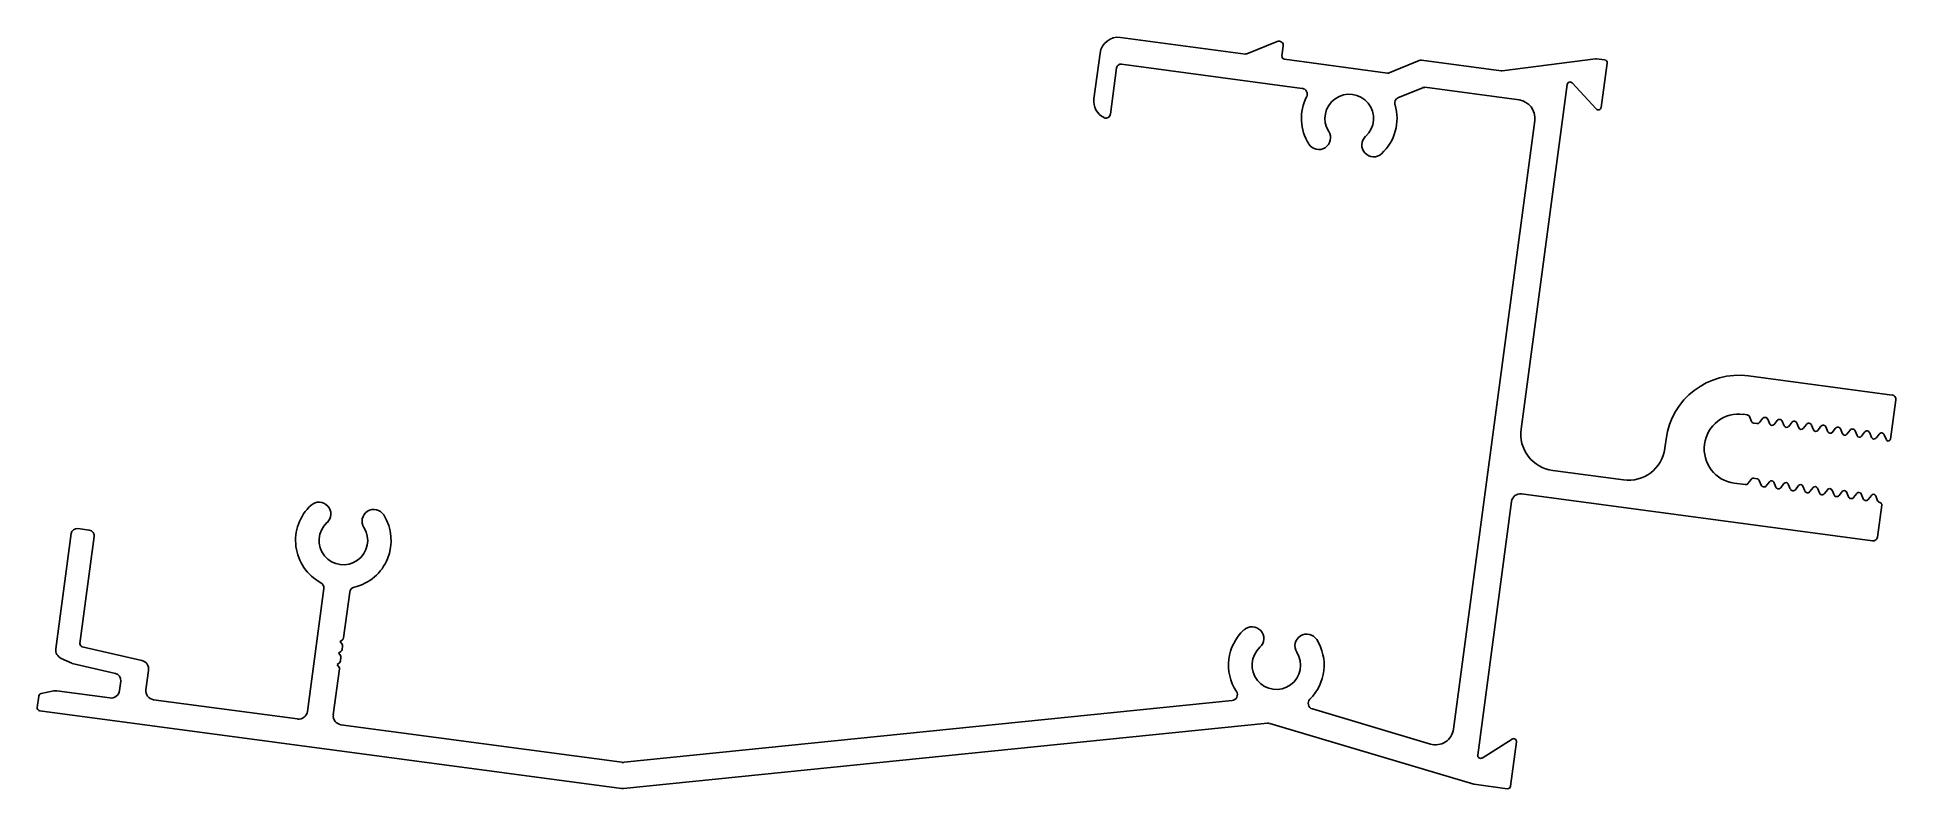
# Model space of a CAD drawing. Extents: x -70 to 91, y 13 to 78.
import ezdxf

# ---------------------------------------------------------------- set-up
doc = ezdxf.new("R2010")
doc.units = 0
doc.layers.add('1', color=7, linetype='CONTINUOUS')

msp = doc.modelspace()

# ---------------------------------------------------------------- linework, layer by layer
at = {"layer": '1', "linetype": 'CONTINUOUS'}
for p, q in [((24, 77.61), (34.79, 76.17)), ((34.92, 76.19), (37.52, 77.26)), ((21.7, 72.3), (22.23, 76.26)), ((38.06, 76.84), (37.95, 76.01)), ((38.17, 75.72), (47.08, 74.53)), ((47.21, 74.55), (49.8, 75.62)), ((50, 75.64), (56.9, 74.72)), ((56.97, 74.72), (65.05, 75.77)), ((65.12, 75.77), (65.82, 75.68)), ((23.66, 74.97), (23.12, 70.97)), ((39.69, 73.21), (24.08, 75.3)), ((66.04, 75.39), (65.53, 71.56)), ((50.11, 73.27), (48.01, 72.41)), ((58.44, 72.21), (50.3, 73.3)), ((62.59, 73.55), (58.62, 43.79)), ((65.09, 71.43), (63.03, 73.68)), ((52.78, 17.89), (59.79, 70.44)), ((78.27, 48.39), (90.66, 46.73)), ((78.14, 45.02), (77.83, 45.07)), ((90.99, 46.31), (90.53, 42.92)), ((78.51, 44.46), (78.34, 44.87)), ((78.98, 44.27), (78.71, 44.31)), ((79.48, 44.71), (79.22, 44.37)), ((80.09, 44.23), (79.92, 44.65)), ((80.74, 44.54), (80.47, 44.18)), ((81.35, 44.07), (81.18, 44.48)), ((82, 44.37), (81.73, 44.02)), ((82.61, 43.9), (82.44, 44.31)), ((83.26, 44.2), (82.98, 43.85)), ((83.87, 43.73), (83.69, 44.14)), ((84.52, 44.03), (84.24, 43.68)), ((85.12, 43.56), (84.95, 43.98)), ((85.78, 43.87), (85.5, 43.51)), ((86.38, 43.39), (86.21, 43.81)), ((87.03, 43.7), (86.76, 43.34)), ((87.64, 43.23), (87.47, 43.64)), ((88.29, 43.53), (88.02, 43.18)), ((88.9, 43.06), (88.73, 43.47)), ((89.55, 43.36), (89.28, 43.01)), ((71.03, 42.13), (71.14, 42.93)), ((90.17, 42.87), (89.99, 43.3)), ((61.34, 40.22), (67.46, 39.4)), ((77.03, 39.12), (77.97, 39)), ((78.21, 39.09), (78.48, 39.44)), ((78.71, 39.54), (78.99, 39.5)), ((79.19, 39.35), (79.35, 38.95)), ((79.79, 38.89), (80.06, 39.25)), ((80.44, 39.2), (80.61, 38.78)), ((81.05, 38.73), (81.32, 39.08)), ((81.7, 39.03), (81.87, 38.62)), ((82.31, 38.56), (82.58, 38.91)), ((82.96, 38.86), (83.13, 38.45)), ((83.57, 38.39), (83.84, 38.74)), ((84.22, 38.69), (84.39, 38.28)), ((84.83, 38.22), (85.1, 38.58)), ((57.78, 37.54), (54.86, 15.63)), ((88.98, 34.15), (58.64, 38.2)), ((85.48, 38.53), (85.65, 38.11)), ((86.08, 38.05), (86.36, 38.41)), ((86.74, 38.36), (86.91, 37.94)), ((87.34, 37.88), (87.62, 38.24)), ((87.99, 38.19), (88.17, 37.77)), ((88.6, 37.72), (88.88, 38.07)), ((89.25, 38.02), (89.42, 37.61)), ((89.77, 37.23), (89.41, 34.47)), ((-67.99, 24.83), (-66.66, 34.77)), ((-66.1, 35.2), (-65.11, 35.07)), ((-64.68, 34.51), (-65.91, 25.28)), ((-46.25, 19.41), (-44.83, 30.02)), ((-42.6, 29.72), (-43.13, 25.76)), ((-43.13, 25.76), (-43.13, 25.76)), ((-65.72, 25), (-60.57, 23.81)), ((-43.36, 24.6), (-43.55, 24.46)), ((-43.55, 24.45), (-43.41, 24.25)), ((-43.23, 25.59), (-43.42, 25.45)), ((-43.42, 25.44), (-43.28, 25.24)), ((-43.23, 25.06), (-43.26, 24.77)), ((-43.26, 24.77), (-43.23, 25.06)), ((-43.23, 25.06), (-43.26, 24.77)), ((-43.26, 24.77), (-43.23, 25.06)), ((-43.23, 25.06), (-43.26, 24.77)), ((-66.62, 23.58), (-67.53, 23.99)), ((-62.85, 22.69), (-66.57, 23.56)), ((-59.99, 22.96), (-60.21, 21.28)), ((-43.49, 23.08), (-44.02, 19.12)), ((-43.49, 23.61), (-43.69, 23.47)), ((-43.69, 23.45), (-43.54, 23.26)), ((-43.36, 24.07), (-43.4, 23.78)), ((-69.27, 20.96), (-68.16, 21.18)), ((-67.91, 21.19), (-63.34, 20.58)), ((-62.49, 21.23), (-62.38, 22.02)), ((-69.61, 19.75), (-69.47, 20.74)), ((-19.12, 12.75), (-69.39, 19.46)), ((-59.56, 20.42), (-47.11, 18.76)), ((-18.9, 15.02), (33.64, 20.35)), ((40.58, 19.63), (50.77, 16.59)), ((-43.37, 18.26), (-19.08, 15.02)), ((36.69, 18.4), (-18.94, 12.75)), ((54.53, 13.12), (36.89, 18.38)), ((55.25, 15.39), (57.83, 17.03)), ((58.22, 16.78), (57.7, 12.95)), ((57.42, 12.73), (54.56, 13.12))]:
    msp.add_line(p, q, dxfattribs=at)
for centre, radius, start, end in [((23.79, 76.05), 1.57, 82.3956, 172.3956), ((37.67, 76.89), 0.4, 352.3956, 112.3956), ((34.82, 76.43), 0.254, 262.3956, 292.3956), ((38.2, 75.97), 0.254, 172.3956, 262.3956), ((49.95, 75.27), 0.381, 82.3956, 112.3956), ((65.08, 75.52), 0.254, 82.3956, 97.3956), ((65.79, 75.42), 0.254, 352.3956, 82.3956), ((24.03, 74.92), 0.381, 82.3956, 172.3956), ((47.11, 74.78), 0.254, 262.3956, 292.3956), ((56.93, 74.97), 0.254, 262.3956, 277.3956), ((23.26, 72.1), 1.57, 172.3956, 244.4259), ((43.76, 70.61), 4.13, 153.1345, 212.2396), ((39.63, 72.71), 0.508, 333.1345, 82.3956), ((43.76, 70.61), 2.1, 312.5515, 212.2396), ((48.2, 71.94), 0.508, 112.3956, 196.6002), ((50.25, 72.92), 0.381, 82.3956, 112.3956), ((62.84, 73.51), 0.254, 42.3956, 172.3955), ((22.74, 71.02), 0.381, 244.4259, 352.3956), ((43.76, 70.61), 4.13, 312.5515, 16.6002), ((58.23, 70.65), 1.57, 352.3956, 82.3956), ((65.28, 71.6), 0.254, 222.3956, 352.3956), ((41.13, 68.95), 1.02, 212.2396, 32.2396), ((45.87, 68.32), 1.02, 132.5515, 312.5515), ((77.43, 42.09), 6.35, 82.3956, 172.3956), ((90.61, 46.36), 0.381, 352.3956, 82.3956), ((77.43, 42.09), 3, 82.3956, 262.3956), ((78.11, 44.77), 0.254, 22.3956, 82.3956), ((61.76, 43.37), 3.18, 172.3955, 262.3956), ((78.74, 44.56), 0.254, 202.3956, 262.3956), ((79.02, 44.52), 0.254, 262.3956, 322.3956), ((79.68, 44.55), 0.254, 22.3956, 142.3956), ((80.29, 44.32), 0.22, 202.3956, 262.3956), ((80.29, 44.32), 0.22, 262.3956, 322.3956), ((80.94, 44.38), 0.254, 22.3956, 142.3956), ((81.55, 44.15), 0.22, 202.3956, 262.3956), ((81.55, 44.15), 0.22, 262.3956, 322.3956), ((82.2, 44.22), 0.254, 22.3956, 142.3956), ((82.81, 43.98), 0.22, 202.3956, 262.3956), ((82.81, 43.98), 0.22, 262.3956, 322.3956), ((83.46, 44.05), 0.254, 22.3956, 142.3956), ((84.07, 43.81), 0.22, 202.3956, 262.3956), ((84.07, 43.81), 0.22, 262.3956, 322.3956), ((84.72, 43.88), 0.254, 22.3956, 142.3956), ((85.33, 43.65), 0.22, 202.3956, 262.3956), ((85.33, 43.65), 0.22, 262.3956, 322.3956), ((85.98, 43.71), 0.254, 22.3956, 142.3956), ((86.59, 43.48), 0.22, 202.3956, 262.3956), ((87.24, 43.54), 0.254, 22.3956, 142.3956), ((88.49, 43.38), 0.254, 22.3956, 142.3956), ((89.75, 43.21), 0.254, 22.3956, 142.3956), ((67.88, 42.55), 3.18, 262.3956, 352.3956), ((86.59, 43.48), 0.22, 262.3956, 322.3956), ((87.85, 43.31), 0.22, 202.3956, 262.3956), ((87.85, 43.31), 0.22, 262.3956, 322.3956), ((89.1, 43.14), 0.22, 202.3956, 262.3956), ((89.1, 43.14), 0.22, 262.3956, 322.3956), ((90.34, 42.95), 0.192, 202.3956, 262.3956), ((90.34, 42.95), 0.192, 262.3956, 352.3956), ((78.01, 39.25), 0.254, 262.3956, 322.2586), ((78.68, 39.29), 0.254, 82.3956, 142.2586), ((78.96, 39.25), 0.254, 22.3956, 82.3956), ((79.59, 39.05), 0.254, 202.3956, 322.3956), ((80.24, 39.11), 0.22, 82.3956, 142.3956), ((80.24, 39.11), 0.22, 22.3956, 82.3956), ((80.85, 38.88), 0.254, 202.3956, 322.3956), ((81.5, 38.95), 0.22, 82.3956, 142.3956), ((81.5, 38.95), 0.22, 22.3956, 82.3956), ((82.11, 38.71), 0.254, 202.3956, 322.3956), ((82.76, 38.78), 0.22, 82.3956, 142.3956), ((82.76, 38.78), 0.22, 22.3956, 82.3956), ((84.01, 38.61), 0.22, 82.3956, 142.3956), ((84.01, 38.61), 0.22, 22.3956, 82.3956), ((85.27, 38.44), 0.22, 82.3956, 142.3956), ((85.27, 38.44), 0.22, 22.3956, 82.3956), ((-43.15, 34.17), 4.13, 132.5515, 241.8373), ((-45.25, 36.46), 1.02, 312.5515, 132.5515), ((58.54, 37.44), 0.762, 82.3956, 172.3956), ((83.37, 38.54), 0.254, 202.3956, 322.3956), ((84.62, 38.38), 0.254, 202.3956, 322.3956), ((85.88, 38.21), 0.254, 202.3956, 322.3956), ((86.53, 38.27), 0.22, 82.3956, 142.3956), ((86.53, 38.27), 0.22, 22.3956, 82.3956), ((87.14, 38.04), 0.254, 202.3956, 322.3956), ((87.79, 38.11), 0.22, 82.3956, 142.3956), ((87.79, 38.11), 0.22, 22.3956, 82.3956), ((88.4, 37.87), 0.254, 202.3956, 322.3956), ((89.05, 37.94), 0.22, 82.3956, 142.3956), ((89.05, 37.94), 0.22, 22.3956, 82.3956), ((89.66, 37.7), 0.254, 202.3956, 259.0067), ((89.57, 37.25), 0.203, 352.3956, 79.0067), ((-43.15, 34.17), 2.1, 132.5515, 32.2396), ((-43.15, 34.17), 4.13, 283.0911, 32.2396), ((-40.52, 35.83), 1.02, 32.2396, 212.2396), ((-66.17, 34.7), 0.5, 82.3956, 172.3956), ((-65.17, 34.57), 0.5, 352.3956, 82.3956), ((89.03, 34.52), 0.381, 262.3956, 352.3956), ((-45.34, 30.08), 0.508, 352.3956, 61.8373), ((-42.1, 29.65), 0.508, 103.0911, 172.3956), ((-43.38, 25.79), 0.25, 307.3956, 352.3956), ((37.46, 23.41), 4.13, 132.5515, 213.4001), ((35.36, 25.7), 1.02, 312.5515, 132.5515), ((40.09, 25.07), 1.02, 32.2396, 212.2396), ((-67.2, 24.72), 0.8, 172.3956, 245.3956), ((-65.66, 25.25), 0.254, 172.3956, 256.8956), ((-43.55, 24.45), 0.008, 127.3956, 217.3956), ((-43.42, 25.44), 0.008, 127.3956, 217.3956), ((-43.61, 24.1), 0.25, 352.3956, 37.3956), ((-43.51, 24.8), 0.25, 307.3956, 352.3956), ((-43.47, 25.09), 0.25, 352.3956, 37.3956), ((37.46, 23.41), 2.1, 132.5515, 32.2396), ((37.46, 23.41), 4.13, 314.7382, 32.2396), ((-66.52, 23.81), 0.254, 245.3956, 256.8956), ((-62.99, 22.1), 0.61, 352.3956, 76.8956), ((-60.74, 23.06), 0.762, 352.3956, 76.8956), ((-43.68, 23.46), 0.008, 127.3956, 217.3956), ((-43.74, 23.11), 0.25, 352.3956, 37.3956), ((-43.65, 23.81), 0.25, 307.3956, 352.3956), ((-69.22, 20.71), 0.254, 101.3956, 172.3956), ((-68.01, 20.43), 0.762, 82.3956, 101.3956), ((-63.24, 21.33), 0.762, 262.3956, 352.3956), ((-59.46, 21.18), 0.762, 172.3956, 262.3956), ((33.59, 20.86), 0.508, 275.7972, 33.4001), ((-69.35, 19.72), 0.254, 172.3956, 262.3956), ((-47.01, 19.51), 0.762, 262.3956, 352.3956), ((40.72, 20.11), 0.508, 134.7382, 253.3956), ((-43.26, 19.02), 0.762, 172.3956, 262.3956), ((36.74, 17.9), 0.5, 73.3956, 95.7972), ((51.22, 18.1), 1.57, 253.3956, 352.3956), ((57.96, 16.81), 0.254, 352.3956, 122.3954), ((-18.98, 15.77), 0.762, 262.3956, 275.7972), ((55.11, 15.61), 0.254, 173.9032, 302.3825), ((54.6, 13.37), 0.254, 253.4061, 262.3956), ((57.45, 12.99), 0.254, 262.3956, 352.3956), ((-19.02, 13.51), 0.762, 262.3956, 275.7972)]:
    msp.add_arc(centre, radius, start, end, dxfattribs=at)

doc.saveas('drawing.dxf')
